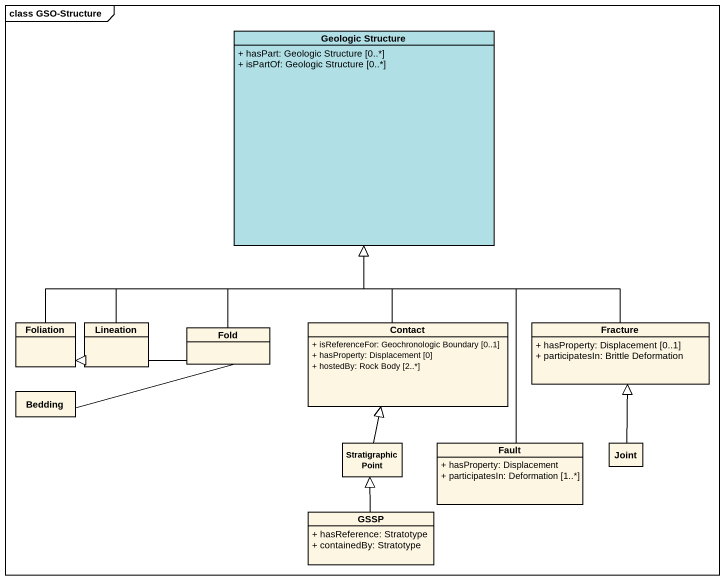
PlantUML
@startuml
mainframe class GSO-Structure
hide circle
hide empty members
skinparam classAttributeIconSize 0
class "Geologic Structure" as Geologic_Structure #B0E0E6 {
  + hasPart: Geologic Structure [0..*]
  + isPartOf: Geologic Structure [0..*]
}
class Foliation
class Lineation
class Fold
class Contact {
  + isReferenceFor: Geochronologic Boundary [0..1]
  + hasProperty: Displacement [0]
  + hostedBy: Rock Body [2..*]
}
class Fracture {
  + hasProperty: Displacement [0..1]
  + participatesIn: Brittle Deformation
}
class Bedding
class "Stratigraphic Point" as Stratigraphic_Point
class Fault {
  + hasProperty: Displacement
  + participatesIn: Deformation [1..*]
}
class Joint
class GSSP {
  + hasReference: Stratotype
  + containedBy: Stratotype
}
Foliation -up-|> Geologic_Structure
Lineation -up-|> Geologic_Structure
Fold -up-|> Geologic_Structure
Contact -up-|> Geologic_Structure
Fracture -up-|> Geologic_Structure
Bedding -up-|> Foliation
Stratigraphic_Point -up-|> Contact
Fault -up-|> Geologic_Structure
Joint -up-|> Fracture
GSSP -up-|> Stratigraphic_Point
@enduml
